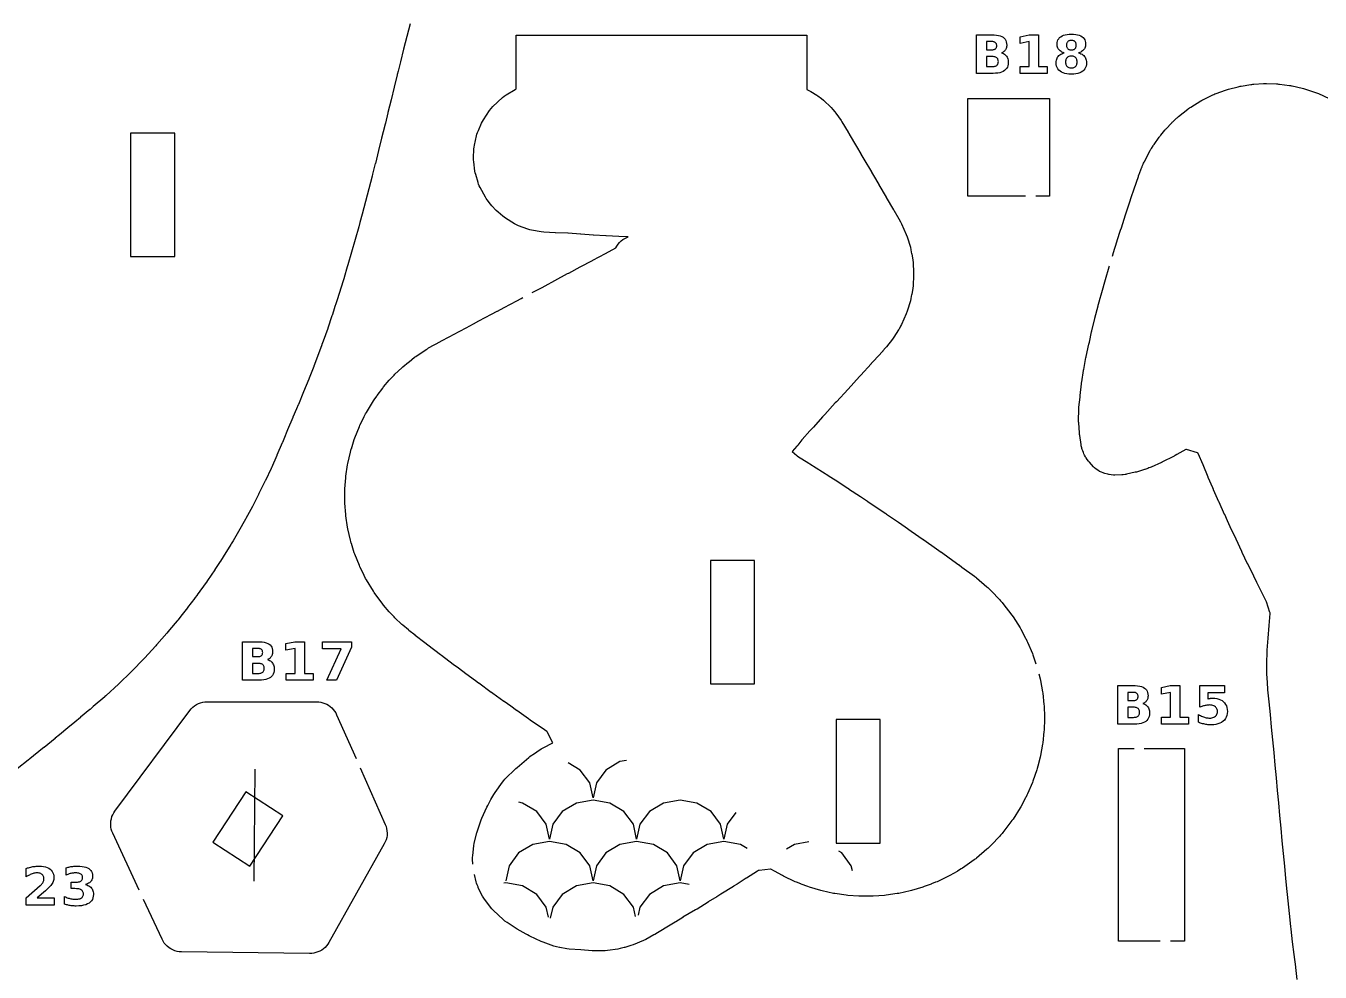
# Model space of a CAD drawing. Header units: millimetres. Extents: x 8 to 297, y 5 to 291.
# Drawn here: x 169 to 250.6, y 168 to 227.7 of the extents above; entities that cross this region are included whole.
import ezdxf

# ---------------------------------------------------------------- set-up
doc = ezdxf.new("R2010")
doc.units = ezdxf.units.MM
for name, color, linetype in [('CUT', 1, 'CONTINUOUS'), ('ENGRAVE', 5, 'CONTINUOUS'), ('SCORE', 7, 'CONTINUOUS')]:
    doc.layers.add(name, color=color, linetype=linetype)

msp = doc.modelspace()

# ---------------------------------------------------------------- linework, layer by layer
at = {"layer": 'CUT', "color": 1}
for points in [[(193.2452, 227.7829), (193.0353, 226.9833), (192.8283, 226.1829), (192.6233, 225.3821), (192.4728, 224.7918), (192.42, 224.5853), (192.4183, 224.5784), (192.2247, 223.7831), (192.0311, 222.9832), (192.0307, 222.9814), (191.8365, 222.184), (191.8356, 222.1803), (191.6729, 221.5208), (191.6393, 221.3848), (191.6378, 221.3788), (191.4369, 220.5828), (191.2372, 219.7857), (191.0416, 218.985), (191.0401, 218.979), (190.8729, 218.3081), (190.8426, 218.1869), (190.8399, 218.1761), (190.6352, 217.3859), (190.6326, 217.376), (190.4208, 216.5829), (190.2096, 215.7813), (190.0727, 215.2628), (189.9999, 214.9883), (189.9956, 214.9723), (189.7769, 214.1869), (189.7727, 214.1721), (189.5422, 213.3795), (189.3104, 212.5807), (189.3095, 212.5774), (189.2722, 212.4499), (189.0775, 211.7878), (189.0718, 211.7689), (188.8291, 210.9862), (188.8235, 210.9684), (188.567, 210.1802), (188.4721, 209.8835), (188.4707, 209.8791), (188.3103, 209.3835), (188.3058, 209.3696), (188.0434, 208.5879), (188.0348, 208.5631), (187.7534, 207.776), (187.7524, 207.7733), (187.6721, 207.5503), (187.6688, 207.5411), (187.4605, 206.9755), (187.4594, 206.9725), (187.1674, 206.1857), (187.1579, 206.1608), (186.8701, 205.4302), (186.8694, 205.4285), (186.8506, 205.381), (186.8433, 205.3629), (186.5173, 204.5724), (186.5165, 204.5704), (186.1905, 203.7836), (186.1794, 203.7577), (186.0691, 203.5064), (186.0682, 203.5045), (185.8355, 202.9769), (185.83, 202.9641), (185.504, 202.1773), (185.2696, 201.596), (185.1854, 201.3874), (185.1718, 201.3549), (184.8318, 200.5724), (184.8296, 200.5675), (184.485, 199.7832), (184.4723, 199.7551), (184.4681, 199.7461), (184.1118, 198.9843), (184.0954, 198.9505), (183.7022, 198.1678), (183.6673, 198.0979), (183.3105, 197.385), (183.2902, 197.346), (182.8733, 196.5771), (182.8583, 196.5501), (182.4094, 195.766), (182.4054, 195.7591), (182.0655, 195.1734), (182.0642, 195.1712), (181.9525, 194.9795), (181.9305, 194.9432), (181.4425, 194.1639), (181.4375, 194.156), (181.2694, 193.8917), (181.2563, 193.8714), (180.9192, 193.3621), (180.9144, 193.3548), (180.4631, 192.6823), (180.4614, 192.6797), (180.3918, 192.5766), (180.3646, 192.5378), (179.7982, 191.7589), (179.7935, 191.7525), (179.6656, 191.5788), (179.6545, 191.564), (179.1992, 190.9633), (179.1852, 190.9452), (178.86, 190.531), (178.8579, 190.5283), (178.5743, 190.1691), (178.5478, 190.1365), (178.0585, 189.555), (178.0562, 189.5523), (177.8905, 189.3565), (177.8815, 189.346), (177.2654, 188.6329), (177.2469, 188.6119), (177.1936, 188.5528), (177.1879, 188.5465), (176.4744, 187.7647), (176.4443, 187.7328), (175.6817, 186.9503), (175.6763, 186.9447), (175.6652, 186.9335), (175.6399, 186.9085), (174.8589, 186.1575), (174.8441, 186.1435), (174.067, 185.4186), (174.0329, 185.3879), (173.9859, 185.347), (173.9772, 185.3395), (173.2506, 184.7178), (173.2467, 184.7144), (173.0465, 184.5445), (173.0424, 184.541), (172.4502, 184.0423), (172.4462, 184.039), (172.0932, 183.744), (172.0892, 183.7407), (171.6494, 183.3761), (171.6462, 183.3735), (171.1244, 182.9438), (171.1201, 182.9402), (170.8485, 182.7185), (170.8462, 182.7165), (170.1415, 182.1437), (170.1366, 182.1397), (170.0474, 182.068), (169.2483, 181.4256), (169.2456, 181.4234), (169.1446, 181.3427), (169.1413, 181.34), (168.4486, 180.7897)], [(200.9305, 210.8308), (201.5599, 211.1635), (201.7499, 211.266), (202.3642, 211.5969), (203.1633, 212.027), (203.1657, 212.0283), (203.2352, 212.0655), (203.2376, 212.0668), (203.9631, 212.4534), (204.7314, 212.8655), (204.7337, 212.8667), (204.7622, 212.882), (204.7674, 212.8847), (205.5633, 213.3051), (206.2122, 213.6502), (206.2193, 213.6545), (206.2774, 213.7638), (206.3565, 213.8815), (206.4472, 213.9905), (206.5487, 214.0895), (206.6599, 214.1775), (206.7795, 214.2537), (206.9046, 214.3162), (206.9919, 214.3543), (206.3999, 214.379), (206.3935, 214.3793), (205.603, 214.4161), (205.5893, 214.4168), (204.8023, 214.4614), (204.7885, 214.4623), (204.0016, 214.5151), (203.9876, 214.5161), (203.2061, 214.5768), (203.1849, 214.5781), (202.3985, 214.6118), (202.3949, 214.6119), (201.6771, 214.6447), (201.5077, 214.6632), (200.8979, 214.7698), (200.7819, 214.7954), (200.6687, 214.831), (200.0715, 215.0477), (199.944, 215.1015), (199.8227, 215.1679), (199.244, 215.5245), (199.1581, 215.5821), (199.0768, 215.646), (198.783, 215.8959), (198.672, 216.0018), (198.3883, 216.3055), (198.302, 216.4077), (198.0984, 216.6749), (198.0376, 216.7614), (197.9838, 216.8525), (197.6525, 217.4659), (197.6009, 217.5722), (197.5588, 217.6825), (197.5333, 217.7593), (197.5242, 217.7876), (197.3745, 218.2737), (197.3453, 218.3851), (197.3257, 218.4985), (197.2501, 219.0808), (197.2401, 219.197), (197.2401, 219.3136), (197.265, 219.8926), (197.275, 220.009), (197.2951, 220.1242), (197.4246, 220.7165), (197.4518, 220.8206), (197.4871, 220.9223), (197.5224, 221.0122), (197.5396, 221.0539), (197.7428, 221.5241), (197.7959, 221.6333), (197.8585, 221.7373), (198.25, 222.3259), (198.3427, 222.4493), (198.4488, 222.5615), (199.0578, 223.1358), (199.1737, 223.2334), (199.2997, 223.3175), (199.8626, 223.6493), (199.9188, 223.6791), (199.9188, 227.075), (218.2672, 227.075), (218.2672, 223.6382), (218.3407, 223.6065), (218.4331, 223.5625), (218.5219, 223.5116), (218.8821, 223.2868), (218.959, 223.235), (219.1762, 223.0775), (219.3124, 222.9643), (219.7936, 222.5071), (219.9039, 222.3887), (220.0248, 222.2423), (220.0912, 222.1547), (220.4215, 221.6798), (220.4732, 221.5996), (220.8627, 220.9444), (220.8665, 220.9379), (220.924, 220.8399), (220.9264, 220.8357), (221.389, 220.0411), (221.6626, 219.5771), (221.6669, 219.5698), (221.8574, 219.2419), (222.3295, 218.4427), (222.3352, 218.4329), (222.4636, 218.2112), (222.7966, 217.6413), (222.8009, 217.6339), (223.2567, 216.8419), (223.2611, 216.8344), (223.2656, 216.827), (223.7369, 216.0438), (223.7434, 216.0329), (224.0612, 215.4933), (224.0684, 215.4808), (224.1754, 215.2946), (224.2386, 215.17), (224.5349, 214.5009), (224.5918, 214.348), (224.7908, 213.693), (224.8276, 213.5399), (224.8733, 213.2846), (224.8744, 213.2787), (224.9431, 212.8844), (224.9608, 212.7319), (224.9987, 212.0774), (224.9987, 211.9226), (224.9608, 211.2681), (224.9431, 211.1156), (224.8744, 210.7213), (224.8733, 210.7154), (224.8276, 210.4601), (224.7908, 210.307), (224.5918, 209.652), (224.5349, 209.4991), (224.2386, 208.83), (224.1754, 208.7054), (224.0783, 208.5364), (224.0491, 208.488), (223.7515, 208.0171), (223.6687, 207.9004), (223.2817, 207.4126), (223.2313, 207.3528), (223.0541, 207.1544), (223.0459, 207.1452), (222.4584, 206.4996), (222.3273, 206.3538), (222.3197, 206.3454), (221.658, 205.6214), (221.5964, 205.5532), (221.5895, 205.5456), (220.8589, 204.7494), (220.1272, 203.9521), (220.0569, 203.8748), (219.4056, 203.1521), (219.4012, 203.1472), (219.2579, 202.9899), (218.6846, 202.3532), (218.6781, 202.346), (218.4577, 202.1048), (217.9711, 201.5668), (217.9446, 201.5355), (217.683, 201.204), (217.6299, 201.1409), (217.3309, 200.8066), (217.6284, 200.5475), (217.6452, 200.5341), (217.663, 200.522), (218.3949, 200.0673), (218.4072, 200.0596), (218.4397, 200.0389), (218.4409, 200.0382), (219.2393, 199.5288), (219.6513, 199.2671), (219.6638, 199.259), (220.0395, 199.0144), (220.8395, 198.4963), (220.8422, 198.4946), (220.8859, 198.4662), (220.8966, 198.4591), (221.6398, 197.9651), (222.0915, 197.6668), (222.105, 197.6578), (222.4398, 197.4308), (223.2402, 196.893), (223.2808, 196.8659), (223.292, 196.8583), (224.0421, 196.3465), (224.4537, 196.0658), (224.4656, 196.0576), (224.8425, 195.7946), (225.6018, 195.2657), (225.6143, 195.2569), (225.6421, 195.237), (226.4404, 194.6704), (226.7307, 194.4667), (226.7468, 194.4553), (227.2407, 194.0977), (227.8443, 193.6661), (227.8593, 193.6552), (228.043, 193.52), (228.8271, 192.9459), (228.8631, 192.9186), (228.9182, 192.8753), (228.9615, 192.8398), (229.6229, 192.2741), (229.6763, 192.2259), (229.8335, 192.0761), (229.8808, 192.0287), (230.4344, 191.4456), (230.4757, 191.4), (230.5829, 191.2761), (230.6308, 191.2175), (231.2023, 190.4763), (231.2752, 190.3718), (231.7126, 189.6765), (231.7586, 189.5975), (232.0583, 189.0397), (232.0743, 189.009), (232.1443, 188.8703), (232.1808, 188.7918), (232.4876, 188.0711), (232.522, 187.9815), (232.7151, 187.4192)], [(237.5343, 213.1371), (237.5795, 213.2855), (237.5827, 213.2958), (237.8359, 214.1035), (237.8389, 214.1131), (238.0513, 214.7731), (238.0526, 214.7771), (238.1003, 214.9236), (238.3646, 215.7401), (238.3669, 215.7469), (238.6346, 216.5586), (238.6351, 216.5602), (238.7251, 216.8321), (238.7263, 216.8358), (238.9075, 217.3776), (238.9102, 217.3856), (239.1755, 218.1629), (239.1838, 218.1863), (239.1922, 218.2096), (239.2009, 218.2329), (239.3969, 218.7442), (239.4044, 218.7632), (239.412, 218.7821), (239.4197, 218.801), (239.4796, 218.9439), (239.5038, 218.9983), (239.5292, 219.0521), (239.5558, 219.1053), (239.9167, 219.789), (239.9428, 219.8362), (239.9699, 219.8829), (239.998, 219.9291), (240.1048, 220.0969), (240.1238, 220.1259), (240.1431, 220.1547), (240.1628, 220.1832), (240.492, 220.6459), (240.5212, 220.6854), (240.5511, 220.7243), (240.5817, 220.7627), (240.8371, 221.071), (240.8661, 221.1049), (240.8957, 221.1383), (240.9258, 221.1712), (241.255, 221.5186), (241.2827, 221.547), (241.3109, 221.5751), (241.3395, 221.6027), (241.5834, 221.8311), (241.6227, 221.8666), (241.6628, 221.9013), (241.7036, 221.9351), (242.2933, 222.4058), (242.3167, 222.4241), (242.3305, 222.4346), (242.3976, 222.4826), (242.4359, 222.5082), (242.4805, 222.5368), (243.1094, 222.9225), (243.1642, 222.9543), (243.2196, 222.9848), (243.2759, 223.014), (243.8706, 223.3052), (243.9375, 223.3357), (244.0051, 223.3644), (244.0736, 223.3912), (244.6778, 223.6085), (244.7374, 223.6284), (244.7974, 223.6468), (244.8578, 223.6639), (245.4704, 223.8212), (245.532, 223.8355), (245.5938, 223.8483), (245.656, 223.8597), (246.2691, 223.9566), (246.3319, 223.9651), (246.3949, 223.972), (246.458, 223.9774), (247.0736, 224.0157), (247.137, 224.0181), (247.2003, 224.019), (247.2637, 224.0185), (247.884, 223.9981), (247.9472, 223.9946), (248.0101, 223.9895), (248.073, 223.983), (248.7004, 223.9027), (248.7625, 223.8933), (248.8243, 223.8824), (248.8859, 223.87), (249.5123, 223.7291), (249.5836, 223.711), (249.6542, 223.691), (249.7244, 223.669), (250.3506, 223.4537), (250.41, 223.4317), (250.4688, 223.4082), (250.5272, 223.3834), (251.207, 223.0749)], [(232.05, 216.925), (228.425, 216.925), (228.425, 223.075), (233.575, 223.075), (233.575, 216.925), (232.7, 216.925)], [(249.2014, 167.4989), (249.1006, 168.2711), (249.0996, 168.2785), (249.0987, 168.2859), (249.0978, 168.2933), (249.0036, 169.0828), (248.9064, 169.8735), (248.906, 169.8774), (248.8109, 170.6695), (248.8098, 170.6796), (248.7919, 170.839), (248.7915, 170.8428), (248.7232, 171.4663), (248.7223, 171.475), (248.6413, 172.2632), (248.6407, 172.2694), (248.563, 173.0601), (248.5628, 173.0621), (248.4852, 173.8656), (248.4037, 174.653), (248.4031, 174.6593), (248.325, 175.45), (248.3244, 175.4553), (248.2494, 176.2472), (248.249, 176.2516), (248.1765, 177.0444), (248.1763, 177.0467), (248.105, 177.843), (248.032, 178.6465), (247.9553, 179.4348), (247.9552, 179.4366), (247.879, 180.2317), (247.8787, 180.2339), (247.8039, 181.0287), (247.8037, 181.0304), (247.7298, 181.8265), (247.6563, 182.6236), (247.5818, 183.4244), (247.5046, 184.2227), (247.4239, 185.0126), (247.3463, 185.7761), (247.3442, 185.7988), (247.3422, 185.8214), (247.3405, 185.844), (247.2919, 186.5638), (247.2901, 186.5955), (247.2888, 186.6272), (247.2877, 186.6589), (247.2736, 187.3678), (247.2733, 187.3995), (247.2734, 187.4312), (247.2739, 187.4629), (247.2934, 188.1743), (247.2947, 188.206), (247.2963, 188.2376), (247.2983, 188.2692), (247.3552, 189.029), (247.3556, 189.0349), (247.4192, 189.8349), (247.4199, 189.8434), (247.4839, 190.5901), (247.485, 190.6083), (247.4847, 190.6252), (247.481, 190.6417), (247.4756, 190.6591), (247.2486, 191.3301), (247.2336, 191.37), (247.2172, 191.4092), (247.1994, 191.4479), (246.8401, 192.1634), (246.8385, 192.1666), (246.6466, 192.5513), (246.4524, 192.9412), (246.4476, 192.9509), (246.0726, 193.7197), (246.0683, 193.7285), (245.7277, 194.4397), (245.7271, 194.4411), (245.6994, 194.4991), (245.6946, 194.5092), (245.3354, 195.278), (245.3335, 195.2822), (244.9744, 196.0575), (244.8019, 196.4299), (244.6176, 196.8276), (244.6148, 196.8337), (244.612, 196.8398), (244.6092, 196.8459), (244.2613, 197.617), (244.2565, 197.6278), (243.9223, 198.3863), (243.9189, 198.3941), (243.9155, 198.4019), (243.9121, 198.4098), (243.8703, 198.5081), (243.5844, 199.1793), (243.5832, 199.1822), (243.2539, 199.9605), (243.2523, 199.9643), (242.9484, 200.6888), (242.9434, 200.7), (242.9346, 200.704), (242.9333, 200.7045), (242.8978, 200.7171), (242.2075, 200.9386), (242.1903, 200.9436), (242.1901, 200.9437), (242.1898, 200.9436), (242.174, 200.9352), (241.6097, 200.6177), (241.6027, 200.6137), (241.5021, 200.5554), (241.4623, 200.5331), (241.422, 200.5116), (241.3814, 200.4908), (240.691, 200.151), (240.6714, 200.1416), (240.6517, 200.1323), (240.632, 200.1232), (239.9793, 199.8279), (239.9104, 199.7991), (239.8409, 199.7722), (239.7707, 199.7472), (239.5765, 199.6844), (239.57, 199.6822), (239.1897, 199.5543), (239.1191, 199.5328), (239.0481, 199.5132), (238.9764, 199.4955), (238.4336, 199.3775), (238.3739, 199.366), (238.3424, 199.3606), (238.2217, 199.3457), (238.1898, 199.3432), (238.1291, 199.3399), (237.6988, 199.326), (237.6335, 199.3255), (237.5992, 199.3261), (237.4671, 199.3347), (237.3365, 199.3562), (237.3029, 199.3635), (237.2394, 199.3788), (237.0482, 199.4298), (236.9883, 199.4473), (236.9572, 199.4572), (236.8385, 199.5011), (236.7228, 199.5566), (236.6128, 199.6227), (236.5094, 199.6987), (236.4149, 199.7829), (236.3916, 199.8057), (236.348, 199.8504), (236.0814, 200.1367), (236.0421, 200.1808), (236.0219, 200.2045), (235.9477, 200.2999), (235.8823, 200.4015), (235.8665, 200.4285), (235.8377, 200.4806), (235.7841, 200.5828), (235.7433, 200.6677), (235.7056, 200.7539), (235.6709, 200.8415), (235.6349, 200.9426), (235.6146, 201.0044), (235.6047, 201.0371), (235.5732, 201.1632), (235.5665, 201.1968), (235.5554, 201.2608), (235.4711, 201.8274), (235.4646, 201.8773), (235.4591, 201.9273), (235.4545, 201.9774), (235.4084, 202.6137), (235.4053, 202.6755), (235.4037, 202.7373), (235.4035, 202.7991), (235.4161, 203.4263), (235.4186, 203.4858), (235.4224, 203.5452), (235.4276, 203.6045), (235.4962, 204.2308), (235.4964, 204.2328), (235.5066, 204.3249), (235.5073, 204.3316), (235.5818, 205.074), (235.5865, 205.114), (235.5917, 205.154), (235.5975, 205.1939), (235.7149, 205.9199), (235.718, 205.938), (235.7212, 205.9561), (235.7245, 205.9742), (235.8679, 206.7287), (235.872, 206.7498), (235.8764, 206.7709), (235.8809, 206.7919), (236.0556, 207.5731), (236.0572, 207.5807), (236.0837, 207.7062), (236.221, 208.3558), (236.2255, 208.3765), (236.2302, 208.3972), (236.2351, 208.4179), (236.4245, 209.1915), (236.4263, 209.1988), (236.4281, 209.206), (236.4299, 209.2133), (236.6293, 209.9901), (236.6343, 210.009), (236.6394, 210.0277), (236.6446, 210.0465), (236.724, 210.3222), (236.7244, 210.3238), (236.8722, 210.8347), (236.8739, 210.8407), (237.0993, 211.6508), (237.1011, 211.6571), (237.3266, 212.4523), (237.3295, 212.4624), (237.3325, 212.4725), (237.3355, 212.4827), (237.3453, 212.5152)], [(197.1999, 174.776), (197.1806, 175.0858), (197.1783, 175.2016), (197.1859, 175.3173), (197.2523, 175.9261), (197.2825, 176.0979), (197.443, 176.7567), (197.4809, 176.8842), (197.5272, 177.0158), (197.7158, 177.5669), (197.7632, 177.6863), (198.0802, 178.3854), (198.1277, 178.48), (198.3327, 178.8509), (198.3362, 178.8573), (198.5149, 179.1764), (198.5931, 179.2997), (199.0646, 179.9608), (199.1378, 180.0545), (199.219, 180.1414), (199.9124, 180.8216), (199.9831, 180.8861), (200.7242, 181.5158), (200.7832, 181.5631), (200.8767, 181.6338), (200.9513, 181.6864), (201.5042, 182.0482), (201.6237, 182.1178), (202.234, 182.4324), (201.8748, 183.1353), (201.8673, 183.1483), (201.8553, 183.1574), (201.5608, 183.3581), (200.8356, 183.8468), (200.8129, 183.8644), (200.8127, 183.8642), (200.6951, 183.9537), (199.9585, 184.4711), (199.955, 184.4736), (199.5809, 184.7382), (199.5792, 184.7394), (199.1583, 185.0381), (199.1547, 185.0406), (198.4581, 185.5383), (198.4561, 185.5397), (198.3591, 185.6093), (198.3531, 185.6136), (197.5623, 186.1874), (197.5489, 186.1973), (197.3597, 186.3383), (196.7573, 186.7833), (196.7533, 186.7863), (196.2796, 187.1391), (196.2775, 187.1407), (195.9569, 187.3805), (195.9531, 187.3833), (195.2155, 187.9391), (195.2127, 187.9412), (195.1563, 187.9839), (195.1529, 187.9865), (194.3601, 188.5912), (194.3483, 188.6002), (194.1696, 188.7397), (193.5596, 189.2129), (193.5478, 189.2222), (193.1615, 189.5289), (193.129, 189.5556), (192.7795, 189.8514), (192.7218, 189.9032), (192.2808, 190.3227), (192.231, 190.3726), (191.966, 190.6528), (191.9237, 190.6996), (191.561, 191.1211), (191.5084, 191.1863), (191.1539, 191.6547), (191.1256, 191.6935), (190.9648, 191.9227), (190.9163, 191.9969), (190.4756, 192.7227), (190.4292, 192.8056), (190.3392, 192.9807), (190.3269, 193.0053), (190.0733, 193.5249), (190.033, 193.6158), (189.7491, 194.3272), (189.7148, 194.4238), (189.53, 195.015), (189.5267, 195.0258), (189.4934, 195.1353), (189.4691, 195.2271), (189.3076, 195.9372), (189.2891, 196.0357), (189.1832, 196.7424), (189.1722, 196.8414), (189.1197, 197.5477), (189.116, 197.6468), (189.116, 198.3532), (189.1197, 198.4523), (189.1722, 199.1586), (189.1832, 199.2576), (189.2891, 199.9643), (189.3076, 200.0628), (189.4691, 200.7729), (189.4934, 200.8647), (189.5267, 200.9742), (189.53, 200.985), (189.7148, 201.5762), (189.7491, 201.6728), (190.033, 202.3842), (190.0733, 202.4751), (190.3269, 202.9947), (190.3392, 203.0193), (190.4292, 203.1944), (190.4756, 203.2773), (190.9163, 204.0031), (190.9648, 204.0773), (191.1256, 204.3065), (191.1539, 204.3453), (191.5084, 204.8137), (191.561, 204.8789), (191.9237, 205.3004), (191.966, 205.3472), (192.231, 205.6274), (192.2808, 205.6773), (192.7218, 206.0968), (192.7795, 206.1486), (193.1241, 206.4403), (193.1672, 206.4753), (193.5206, 206.7501), (193.593, 206.8027), (194.2573, 207.2514), (194.2914, 207.2737), (194.3264, 207.2958), (194.3988, 207.3384), (195.1603, 207.7553), (195.1681, 207.7595), (195.7365, 208.0658), (195.9629, 208.1876), (195.9663, 208.1894), (196.7642, 208.6156), (197.2311, 208.8656), (197.2332, 208.8667), (197.5641, 209.0431), (197.5654, 209.0438), (198.3646, 209.4687), (198.7354, 209.6656), (198.7378, 209.6669), (199.1629, 209.8916), (199.9629, 210.3181), (199.9668, 210.3201), (200.2422, 210.4657), (200.3562, 210.5263)], [(232.8952, 186.795), (232.9799, 186.4612), (232.9997, 186.3699), (233.1282, 185.6576), (233.1418, 185.5633), (233.2183, 184.8529), (233.2251, 184.7576), (233.2505, 184.0478), (233.2505, 183.9522), (233.2251, 183.2424), (233.2183, 183.1471), (233.1418, 182.4367), (233.1282, 182.3424), (232.9997, 181.6301), (232.9799, 181.5388), (232.8744, 181.1231), (232.8707, 181.1087), (232.7952, 180.8243), (232.7674, 180.7331), (232.522, 180.0185), (232.4876, 179.9289), (232.1808, 179.2082), (232.1443, 179.1297), (232.0743, 178.991), (232.0583, 178.9603), (231.7586, 178.4025), (231.7126, 178.3235), (231.2752, 177.6282), (231.2023, 177.5237), (230.6308, 176.7825), (230.5829, 176.7239), (230.4757, 176.6), (230.4344, 176.5544), (229.8808, 175.9713), (229.8335, 175.9239), (229.6763, 175.7741), (229.6229, 175.7259), (228.9615, 175.1602), (228.9182, 175.1247), (228.8746, 175.0904), (228.8134, 175.0451), (228.0765, 174.5314), (228.0037, 174.4841), (227.7747, 174.3457), (227.74, 174.3253), (227.2741, 174.0624), (227.1938, 174.0206), (226.4719, 173.6753), (226.3868, 173.6382), (226.1246, 173.5345), (226.1019, 173.5257), (225.6672, 173.3628), (225.5796, 173.3334), (224.8649, 173.1206), (224.7719, 173.0965), (224.0608, 172.9392), (223.9657, 172.9218), (223.2562, 172.818), (223.1597, 172.8074), (222.4512, 172.7558), (222.3541, 172.7523), (221.6459, 172.7523), (221.5488, 172.7558), (220.8403, 172.8074), (220.7438, 172.818), (220.0343, 172.9218), (219.9392, 172.9392), (219.2281, 173.0965), (219.1351, 173.1206), (218.4204, 173.3334), (218.3328, 173.3628), (217.8981, 173.5257), (217.8754, 173.5345), (217.6132, 173.6382), (217.5281, 173.6753), (216.7987, 174.0242), (216.7338, 174.0574), (216.2285, 174.3339), (216.2273, 174.3345), (215.9949, 174.462), (215.9847, 174.4669), (215.9735, 174.4662), (215.2435, 174.3822), (215.2244, 174.379), (215.2071, 174.3702), (215.1559, 174.3406), (215.1389, 174.3304), (214.4484, 173.9011), (214.4329, 173.8911), (213.9264, 173.5546), (213.8713, 173.5198), (213.6447, 173.3847), (213.6336, 173.3779), (212.8457, 172.8851), (212.8352, 172.8784), (212.6432, 172.7528), (212.5919, 172.7209), (212.0462, 172.3983), (212.032, 172.3896), (211.3324, 171.9498), (211.2872, 171.9226), (211.2407, 171.8958), (211.2348, 171.8924), (210.4459, 171.4271), (210.4321, 171.4187), (210.0009, 171.1489), (209.9583, 171.1233), (209.6438, 170.9423), (209.6325, 170.9357), (208.8418, 170.458), (208.8364, 170.4547), (208.672, 170.3531), (208.6134, 170.3188), (208.095, 170.0336), (207.967, 169.9718), (207.2964, 169.6908), (207.1505, 169.6393), (206.7825, 169.5331), (206.7446, 169.5227), (206.4865, 169.4564), (206.3411, 169.4275), (205.6821, 169.3341), (205.5297, 169.3213), (204.8697, 169.3038), (204.7264, 169.3077), (203.9992, 169.3666), (203.2675, 169.4202), (203.114, 169.4404), (202.6795, 169.5235), (202.6484, 169.5299), (202.4623, 169.57), (202.2997, 169.6161), (201.6332, 169.8512), (201.5124, 169.9006), (200.7802, 170.2423), (200.755, 170.2544), (200.632, 170.315), (200.5571, 170.3549), (199.9939, 170.6781), (199.9289, 170.7179), (199.3531, 171.0935), (199.2177, 171.1946), (199.1741, 171.2317), (199.1271, 171.2736), (198.4711, 171.8865), (198.3875, 171.9718), (198.3117, 172.0641), (197.8789, 172.6417), (197.7961, 172.7658), (197.7275, 172.8983), (197.5385, 173.318), (197.5243, 173.3506), (197.4688, 173.4832), (197.4335, 173.5774), (197.4052, 173.6739), (197.2886, 174.134)], [(176.1492, 173.1306), (174.4749, 176.7314), (174.425, 176.8541), (174.3867, 176.9829), (174.3612, 177.1147), (174.3487, 177.2485), (174.3493, 177.3828), (174.363, 177.5164), (174.3897, 177.648), (174.4291, 177.7764), (174.4808, 177.9004), (174.5443, 178.0187), (174.6181, 178.1287), (179.3337, 184.4679), (179.4231, 184.576), (179.5246, 184.6756), (179.6359, 184.7642), (179.7557, 184.8408), (179.8828, 184.9047), (180.0158, 184.9551), (180.1532, 184.9915), (180.2938, 185.0134), (180.4338, 185.0207), (187.3451, 185.0207), (187.4753, 185.0144), (187.606, 184.9954), (187.7343, 184.964), (187.859, 184.9204), (187.979, 184.865), (188.0931, 184.7984), (188.2002, 184.7211), (188.2995, 184.634), (188.3899, 184.5376), (188.4706, 184.4331), (188.541, 184.3213), (188.5995, 184.2049), (189.8255, 181.4409)], [(240.55, 169.925), (237.925, 169.925), (237.925, 182.075), (238.9, 182.075)], [(239.55, 182.075), (242.075, 182.075), (242.075, 169.925), (241.2, 169.925)], [(190.0891, 180.8468), (191.6675, 177.2883), (191.7177, 177.1574), (191.7545, 177.0203), (191.777, 176.88), (191.785, 176.7382), (191.7782, 176.5963), (191.7569, 176.4559), (191.7211, 176.3184), (191.6714, 176.1853), (191.6091, 176.0599), (188.1115, 169.8446), (188.0412, 169.7328), (187.9593, 169.627), (187.8675, 169.5296), (187.7666, 169.4416), (187.6577, 169.3638), (187.5418, 169.297), (187.4199, 169.2418), (187.2932, 169.1987), (187.1629, 169.1681), (187.0302, 169.1503), (186.8983, 169.1456), (178.8116, 169.2492), (178.6735, 169.258), (178.5352, 169.2812), (178.3999, 169.3183), (178.2691, 169.369), (178.1441, 169.4328), (178.0263, 169.509), (177.9169, 169.5968), (177.817, 169.6953), (177.7277, 169.8035), (177.6498, 169.9202), (177.5852, 170.0425), (176.4233, 172.5412)]]:
    msp.add_lwpolyline(points, dxfattribs=at)
for points in [[(175.605, 220.895), (175.605, 213.105), (178.395, 213.105), (178.395, 220.895), (175.605, 220.895)], [(212.1736, 193.943), (212.1736, 186.153), (214.9636, 186.153), (214.9636, 193.943), (212.1736, 193.943)], [(220.105, 183.895), (220.105, 176.105), (222.895, 176.105), (222.895, 183.895), (220.105, 183.895)], [(180.7957, 176.1766), (183.1314, 174.6506), (185.2043, 177.8234), (182.8686, 179.3494), (180.7957, 176.1766)]]:
    msp.add_lwpolyline(points, close=True, dxfattribs=at)
at = {"layer": 'ENGRAVE', "color": 5}
for points in [[(230.7732, 225.8378), (230.8177, 225.7935), (230.8571, 225.7436), (230.8909, 225.689), (230.9186, 225.6304), (230.9401, 225.5678), (230.9555, 225.5013), (230.9647, 225.4307), (230.9678, 225.3562), (230.9612, 225.244), (230.9414, 225.1417), (230.9084, 225.0494), (230.8622, 224.967), (230.8028, 224.8946), (230.7302, 224.8321), (230.6441, 224.7794), (230.5443, 224.7363), (230.4307, 224.7027), (230.3034, 224.6788), (230.1623, 224.6644), (230.0075, 224.6596), (228.9675, 224.6596), (228.9675, 227.0896), (229.9082, 227.0896), (230.0692, 227.0854), (230.2147, 227.0726), (230.3446, 227.0514), (230.4591, 227.0216), (230.558, 226.9834), (230.6415, 226.9366), (230.7108, 226.8805), (230.7676, 226.8142), (230.8118, 226.7376), (230.8433, 226.6509), (230.8622, 226.5539), (230.8685, 226.4467), (230.8662, 226.389), (230.8593, 226.3343), (230.8478, 226.2825), (230.8316, 226.2337), (230.8109, 226.1878), (230.7855, 226.1448), (230.7558, 226.1051), (230.7219, 226.0689), (230.6838, 226.0364), (230.6416, 226.0074), (230.5952, 225.9819), (230.5446, 225.9601), (230.6094, 225.9378), (230.669, 225.91), (230.7237, 225.8766), (230.7732, 225.8378)], [(232.2795, 226.6632), (231.7115, 226.546), (231.7115, 226.9724), (232.2763, 227.0896), (232.872, 227.0896), (232.872, 225.0925), (233.4254, 225.0925), (233.4254, 224.6596), (231.7261, 224.6596), (231.7261, 225.0925), (232.2795, 225.0925), (232.2795, 226.6632)], [(234.2972, 226.0382), (234.2446, 226.0744), (234.1981, 226.1145), (234.1576, 226.1586), (234.1233, 226.2066), (234.0953, 226.2585), (234.0734, 226.3141), (234.0578, 226.3735), (234.0485, 226.4367), (234.0453, 226.5037), (234.0517, 226.6022), (234.0708, 226.6925), (234.1027, 226.7747), (234.1473, 226.8487), (234.2047, 226.9147), (234.2748, 226.9724), (234.3573, 227.0217), (234.4517, 227.0619), (234.558, 227.0933), (234.6763, 227.1157), (234.8065, 227.1291), (234.9487, 227.1336), (235.0898, 227.1291), (235.2192, 227.1158), (235.3368, 227.0935), (235.4427, 227.0623), (235.5369, 227.0222), (235.6192, 226.9732), (235.6894, 226.9157), (235.7467, 226.8498), (235.7914, 226.7757), (235.8232, 226.6933), (235.8423, 226.6026), (235.8487, 226.5037), (235.8456, 226.4367), (235.8362, 226.3735), (235.8204, 226.3141), (235.7984, 226.2585), (235.7702, 226.2066), (235.7356, 226.1586), (235.6949, 226.1145), (235.6482, 226.0744), (235.5954, 226.0382), (235.5367, 226.006), (235.4719, 225.9778), (235.4011, 225.9536), (235.4802, 225.9284), (235.5526, 225.8985), (235.6182, 225.8638), (235.6771, 225.8244), (235.7293, 225.7803), (235.7747, 225.7314), (235.8132, 225.6779), (235.8447, 225.6199), (235.8693, 225.5574), (235.8868, 225.4905), (235.8973, 225.4191), (235.9008, 225.3432), (235.8941, 225.2277), (235.8741, 225.1219), (235.8408, 225.026), (235.7941, 224.9399), (235.7341, 224.8636), (235.6607, 224.7971), (235.5743, 224.7407), (235.4749, 224.6945), (235.3627, 224.6586), (235.2376, 224.6329), (235.0996, 224.6175), (234.9487, 224.6124), (234.7972, 224.6175), (234.6587, 224.6329), (234.533, 224.6586), (234.4202, 224.6945), (234.3203, 224.7407), (234.2333, 224.7971), (234.1595, 224.8636), (234.0991, 224.9399), (234.0521, 225.026), (234.0185, 225.1219), (233.9983, 225.2277), (233.9916, 225.3432), (233.9951, 225.4191), (234.0056, 225.4905), (234.0232, 225.5574), (234.0477, 225.6199), (234.0792, 225.6779), (234.1178, 225.7314), (234.1632, 225.7803), (234.2153, 225.8244), (234.2742, 225.8638), (234.3398, 225.8985), (234.4122, 225.9284), (234.4913, 225.9536), (234.4205, 225.9778), (234.3558, 226.006), (234.2972, 226.0382)], [(230.071, 226.1651), (230.1064, 226.1778), (230.1379, 226.1941), (230.1654, 226.214), (230.1888, 226.2374), (230.2079, 226.2642), (230.2228, 226.2945), (230.2334, 226.3283), (230.2398, 226.3654), (230.2419, 226.406), (230.2398, 226.4462), (230.2334, 226.483), (230.2228, 226.5165), (230.2079, 226.5467), (230.1888, 226.5736), (230.1654, 226.5973), (230.1379, 226.6174), (230.1064, 226.6339), (230.071, 226.6467), (230.0316, 226.6559), (229.9882, 226.6614), (229.9408, 226.6632), (229.5941, 226.6632), (229.5941, 226.1489), (229.9408, 226.1489), (229.9882, 226.1507), (230.0316, 226.1561), (230.071, 226.1651)], [(234.6467, 226.351), (234.6579, 226.312), (234.6736, 226.2767), (234.6937, 226.2451), (234.7184, 226.2172), (234.7471, 226.1934), (234.7798, 226.1738), (234.8162, 226.1586), (234.8565, 226.1478), (234.9007, 226.1413), (234.9487, 226.1391), (234.9956, 226.1413), (235.0389, 226.1478), (235.0785, 226.1586), (235.1143, 226.1738), (235.1465, 226.1934), (235.1749, 226.2172), (235.1993, 226.2451), (235.2192, 226.2767), (235.2347, 226.312), (235.2458, 226.351), (235.2524, 226.3938), (235.2546, 226.4402), (235.2524, 226.4866), (235.2458, 226.5293), (235.2347, 226.5682), (235.2192, 226.6033), (235.1993, 226.6347), (235.1749, 226.6624), (235.1465, 226.686), (235.1143, 226.7053), (235.0785, 226.7204), (235.0389, 226.7311), (234.9956, 226.7375), (234.9487, 226.7397), (234.9007, 226.7375), (234.8565, 226.731), (234.8162, 226.7202), (234.7798, 226.705), (234.7471, 226.6854), (234.7184, 226.6616), (234.6937, 226.6337), (234.6736, 226.6022), (234.6579, 226.5672), (234.6467, 226.5285), (234.64, 226.4861), (234.6378, 226.4402), (234.64, 226.3938), (234.6467, 226.351)], [(230.1721, 225.1215), (230.2116, 225.1414), (230.246, 225.1658), (230.2751, 225.1946), (230.2989, 225.228), (230.3174, 225.2659), (230.3306, 225.3083), (230.3385, 225.3552), (230.3412, 225.4067), (230.3386, 225.4571), (230.3307, 225.5032), (230.3176, 225.5448), (230.2992, 225.5821), (230.2756, 225.615), (230.2468, 225.6435), (230.2126, 225.6676), (230.1732, 225.6873), (230.1284, 225.7027), (230.0782, 225.7137), (230.0227, 225.7202), (229.9619, 225.7224), (229.5941, 225.7224), (229.5941, 225.086), (229.9619, 225.086), (230.0223, 225.0883), (230.0774, 225.0949), (230.1273, 225.106), (230.1721, 225.1215)], [(234.7932, 225.7228), (234.7505, 225.7042), (234.7122, 225.6802), (234.6785, 225.6508), (234.6496, 225.6165), (234.626, 225.5776), (234.6077, 225.534), (234.5946, 225.4859), (234.5867, 225.4331), (234.5841, 225.3758), (234.5867, 225.3184), (234.5946, 225.2657), (234.6077, 225.2177), (234.626, 225.1743), (234.6496, 225.1356), (234.6785, 225.1015), (234.7122, 225.0724), (234.7505, 225.0486), (234.7932, 225.0301), (234.8405, 225.0169), (234.8923, 225.0089), (234.9487, 225.0063), (235.0045, 225.0089), (235.0557, 225.0169), (235.1025, 225.0301), (235.1447, 225.0486), (235.1824, 225.0724), (235.2156, 225.1015), (235.2439, 225.1356), (235.2671, 225.1743), (235.2852, 225.2177), (235.2981, 225.2657), (235.3058, 225.3184), (235.3084, 225.3758), (235.3058, 225.4336), (235.2981, 225.4867), (235.2852, 225.5351), (235.2671, 225.5787), (235.2439, 225.6175), (235.2156, 225.6516), (235.1824, 225.6807), (235.1447, 225.7045), (235.1025, 225.723), (235.0557, 225.7363), (235.0045, 225.7442), (234.9487, 225.7468), (234.8923, 225.7442), (234.8405, 225.7362), (234.7932, 225.7228)], [(184.4183, 187.6002), (184.4678, 187.5614), (184.5123, 187.517), (184.5517, 187.4672), (184.5856, 187.4126), (184.6132, 187.354), (184.6347, 187.2914), (184.6501, 187.2248), (184.6593, 187.1543), (184.6624, 187.0798), (184.6558, 186.9676), (184.636, 186.8653), (184.603, 186.773), (184.5568, 186.6906), (184.4974, 186.6182), (184.4248, 186.5557), (184.3387, 186.503), (184.2389, 186.4599), (184.1253, 186.4263), (183.998, 186.4024), (183.8569, 186.388), (183.7021, 186.3832), (182.6621, 186.3832), (182.6621, 188.8132), (183.6028, 188.8132), (183.7638, 188.8089), (183.9093, 188.7962), (184.0392, 188.7749), (184.1537, 188.7452), (184.2526, 188.707), (184.3361, 188.6602), (184.4055, 188.6041), (184.4622, 188.5378), (184.5064, 188.4612), (184.5379, 188.3745), (184.5568, 188.2775), (184.5631, 188.1703), (184.5608, 188.1126), (184.5539, 188.0579), (184.5424, 188.0061), (184.5262, 187.9573), (184.5055, 187.9113), (184.4801, 187.8684), (184.4504, 187.8287), (184.4165, 187.7925), (184.3784, 187.7599), (184.3362, 187.7309), (184.2898, 187.7055), (184.2392, 187.6836), (184.304, 187.6614), (184.3637, 187.6335), (184.4183, 187.6002)], [(185.9741, 188.3868), (185.4061, 188.2696), (185.4061, 188.696), (185.9709, 188.8132), (186.5666, 188.8132), (186.5666, 186.8161), (187.12, 186.8161), (187.12, 186.3832), (185.4207, 186.3832), (185.4207, 186.8161), (185.9741, 186.8161), (185.9741, 188.3868)], [(189.5368, 188.46), (188.5896, 186.3832), (187.9792, 186.3832), (188.876, 188.3526), (187.7058, 188.3526), (187.7058, 188.8132), (189.5368, 188.8132), (189.5368, 188.46)], [(183.7262, 187.8797), (183.7656, 187.8887), (183.801, 187.9014), (183.8325, 187.9177), (183.86, 187.9375), (183.8834, 187.961), (183.9025, 187.9878), (183.9174, 188.0181), (183.928, 188.0518), (183.9344, 188.089), (183.9365, 188.1296), (183.9344, 188.1697), (183.928, 188.2066), (183.9174, 188.2401), (183.9025, 188.2703), (183.8834, 188.2972), (183.86, 188.3208), (183.8325, 188.341), (183.801, 188.3575), (183.7656, 188.3703), (183.7262, 188.3794), (183.6828, 188.3849), (183.6354, 188.3868), (183.2887, 188.3868), (183.2887, 187.8724), (183.6354, 187.8724), (183.6828, 187.8743), (183.7262, 187.8797)], [(183.822, 186.8296), (183.8667, 186.8451), (183.9062, 186.865), (183.9406, 186.8894), (183.9697, 186.9182), (183.9935, 186.9516), (184.012, 186.9895), (184.0252, 187.0319), (184.0331, 187.0788), (184.0358, 187.1303), (184.0332, 187.1807), (184.0253, 187.2267), (184.0122, 187.2684), (183.9938, 187.3057), (183.9702, 187.3386), (183.9414, 187.3671), (183.9073, 187.3912), (183.8678, 187.4109), (183.823, 187.4263), (183.7728, 187.4372), (183.7174, 187.4438), (183.6566, 187.446), (183.2887, 187.446), (183.2887, 186.8096), (183.6566, 186.8096), (183.7169, 186.8118), (183.772, 186.8185), (183.822, 186.8296)], [(239.6864, 184.7922), (239.7309, 184.7479), (239.7703, 184.698), (239.8041, 184.6434), (239.8318, 184.5848), (239.8533, 184.5222), (239.8687, 184.4557), (239.8779, 184.3852), (239.881, 184.3106), (239.8744, 184.1984), (239.8546, 184.0962), (239.8216, 184.0038), (239.7754, 183.9215), (239.716, 183.849), (239.6433, 183.7866), (239.5573, 183.7338), (239.4574, 183.6907), (239.3439, 183.6572), (239.2166, 183.6332), (239.0755, 183.6188), (238.9207, 183.614), (237.8807, 183.614), (237.8807, 186.044), (238.8214, 186.044), (238.9824, 186.0398), (239.1278, 186.027), (239.2578, 186.0058), (239.3723, 185.976), (239.4712, 185.9378), (239.5546, 185.891), (239.624, 185.8349), (239.6808, 185.7686), (239.7249, 185.6921), (239.7565, 185.6053), (239.7754, 185.5083), (239.7817, 185.4011), (239.7794, 185.3435), (239.7725, 185.2887), (239.7609, 185.237), (239.7448, 185.1881), (239.724, 185.1422), (239.6987, 185.0992), (239.6689, 185.0595), (239.635, 185.0234), (239.597, 184.9908), (239.5547, 184.9618), (239.5083, 184.9363), (239.4578, 184.9145), (239.5225, 184.8922), (239.5822, 184.8644), (239.6368, 184.8311), (239.6864, 184.7922)], [(238.9842, 185.1196), (239.0196, 185.1322), (239.0511, 185.1485), (239.0786, 185.1684), (239.1019, 185.1918), (239.1211, 185.2187), (239.1359, 185.249), (239.1466, 185.2827), (239.1529, 185.3198), (239.1551, 185.3604), (239.1529, 185.4006), (239.1466, 185.4374), (239.1359, 185.4709), (239.1211, 185.5011), (239.1019, 185.5281), (239.0786, 185.5517), (239.0511, 185.5718), (239.0196, 185.5883), (238.9842, 185.6011), (238.9447, 185.6103), (238.9013, 185.6158), (238.854, 185.6176), (238.5073, 185.6176), (238.5073, 185.1033), (238.854, 185.1033), (238.9013, 185.1051), (238.9447, 185.1105), (238.9842, 185.1196)], [(241.1927, 185.6176), (240.6247, 185.5004), (240.6247, 185.9269), (241.1894, 186.044), (241.7851, 186.044), (241.7851, 184.047), (242.3385, 184.047), (242.3385, 183.614), (240.6393, 183.614), (240.6393, 184.047), (241.1927, 184.047), (241.1927, 185.6176)], [(244.6122, 186.044), (244.6122, 185.5834), (243.5542, 185.5834), (243.5542, 185.2075), (243.5781, 185.2137), (243.6021, 185.2195), (243.626, 185.2247), (243.6501, 185.2295), (243.6741, 185.2338), (243.6983, 185.2376), (243.7226, 185.2408), (243.7472, 185.2434), (243.7721, 185.2455), (243.7974, 185.247), (243.8229, 185.2479), (243.8488, 185.2481), (243.9915, 185.242), (244.1232, 185.2235), (244.2439, 185.1926), (244.3537, 185.1494), (244.4526, 185.0939), (244.5405, 185.026), (244.6161, 184.9471), (244.678, 184.8584), (244.7261, 184.7601), (244.7605, 184.652), (244.7811, 184.5342), (244.7879, 184.4067), (244.7805, 184.2801), (244.758, 184.1631), (244.7206, 184.0555), (244.6682, 183.9575), (244.6009, 183.8689), (244.5186, 183.7898), (244.423, 183.7217), (244.3158, 183.6659), (244.1969, 183.6226), (244.0665, 183.5916), (243.9244, 183.573), (243.7707, 183.5668), (243.7019, 183.5679), (243.6333, 183.5713), (243.565, 183.5768), (243.4969, 183.5846), (243.429, 183.5945), (243.3613, 183.6067), (243.2939, 183.6212), (243.2265, 183.6379), (243.1593, 183.657), (243.0922, 183.6783), (243.0253, 183.702), (242.9585, 183.728), (242.9585, 184.2211), (243.0241, 184.1847), (243.0886, 184.1515), (243.152, 184.1214), (243.2142, 184.0945), (243.2753, 184.0708), (243.3353, 184.0502), (243.3941, 184.0328), (243.4519, 184.0186), (243.5084, 184.0075), (243.5639, 183.9996), (243.6182, 183.9948), (243.6714, 183.9933), (243.7447, 183.9964), (243.8126, 184.0056), (243.8751, 184.0211), (243.9322, 184.0428), (243.9839, 184.0707), (244.0303, 184.1048), (244.0703, 184.1441), (244.1031, 184.1879), (244.1286, 184.236), (244.1468, 184.2885), (244.1577, 184.3454), (244.1613, 184.4067), (244.1577, 184.4684), (244.1468, 184.5257), (244.1286, 184.5784), (244.1031, 184.6266), (244.0703, 184.6703), (244.0303, 184.7094), (243.9839, 184.7432), (243.9322, 184.7709), (243.8751, 184.7924), (243.8126, 184.8078), (243.7447, 184.817), (243.6714, 184.8201), (243.6259, 184.8191), (243.5794, 184.8162), (243.5318, 184.8113), (243.4833, 184.8045), (243.4338, 184.7958), (243.3833, 184.7851), (243.3317, 184.7724), (243.2788, 184.7575), (243.2246, 184.7405), (243.1692, 184.7214), (243.1125, 184.7002), (243.0545, 184.6769), (243.0545, 186.044), (244.6122, 186.044)], [(239.0853, 184.0759), (239.1248, 184.0958), (239.1591, 184.1202), (239.1882, 184.1491), (239.212, 184.1824), (239.2305, 184.2203), (239.2438, 184.2627), (239.2517, 184.3096), (239.2543, 184.3611), (239.2517, 184.4115), (239.2439, 184.4576), (239.2307, 184.4992), (239.2124, 184.5365), (239.1888, 184.5694), (239.1599, 184.5979), (239.1258, 184.622), (239.0863, 184.6418), (239.0415, 184.6571), (238.9914, 184.6681), (238.9359, 184.6747), (238.8751, 184.6769), (238.5073, 184.6769), (238.5073, 184.0405), (238.8751, 184.0405), (238.9355, 184.0427), (238.9906, 184.0493), (239.0405, 184.0604), (239.0853, 184.0759)], [(170.7827, 172.185), (169.0167, 172.185), (169.0167, 172.6457), (169.9038, 173.4285), (169.9416, 173.4642), (169.9761, 173.4996), (170.0071, 173.5347), (170.0347, 173.5696), (170.0588, 173.6042), (170.0795, 173.6385), (170.0969, 173.6729), (170.1112, 173.7078), (170.1223, 173.7431), (170.1302, 173.7788), (170.1349, 173.815), (170.1365, 173.8517), (170.1333, 173.9068), (170.1237, 173.9582), (170.1078, 174.0059), (170.0855, 174.0499), (170.0568, 174.0902), (170.0218, 174.1268), (169.9814, 174.1586), (169.9368, 174.1846), (169.8881, 174.2049), (169.8351, 174.2194), (169.778, 174.228), (169.7166, 174.2309), (169.667, 174.2292), (169.6158, 174.224), (169.5632, 174.2153), (169.509, 174.2031), (169.4532, 174.1874), (169.3959, 174.1683), (169.3372, 174.1457), (169.2771, 174.1197), (169.2157, 174.0904), (169.1529, 174.0576), (169.0887, 174.0215), (169.0232, 173.9819), (169.0232, 174.5158), (169.0936, 174.5382), (169.1637, 174.5587), (169.2336, 174.5774), (169.3032, 174.5943), (169.3725, 174.6092), (169.4415, 174.6224), (169.5102, 174.6336), (169.5784, 174.6427), (169.6462, 174.6498), (169.7135, 174.6549), (169.7804, 174.658), (169.8468, 174.659), (169.9868, 174.6537), (170.116, 174.6377), (170.2344, 174.611), (170.3419, 174.5736), (170.4387, 174.5256), (170.5247, 174.4669), (170.5985, 174.3987), (170.659, 174.3221), (170.706, 174.237), (170.7395, 174.1436), (170.7597, 174.0417), (170.7664, 173.9315), (170.7635, 173.866), (170.755, 173.8021), (170.7407, 173.7396), (170.7208, 173.6786), (170.6952, 173.6192), (170.6638, 173.5612), (170.6234, 173.5007), (170.5703, 173.4338), (170.5047, 173.3604), (170.4266, 173.2805), (170.3358, 173.1942), (170.2325, 173.1014), (169.7133, 172.6457), (170.7827, 172.6457), (170.7827, 172.185)], [(172.8371, 173.4715), (172.9092, 173.4425), (172.9747, 173.4084), (173.0337, 173.369), (173.0861, 173.3245), (173.132, 173.2747), (173.171, 173.22), (173.203, 173.1605), (173.2278, 173.0963), (173.2455, 173.0273), (173.2562, 172.9536), (173.2597, 172.8751), (173.2521, 172.7595), (173.229, 172.6535), (173.1906, 172.5572), (173.1368, 172.4704), (173.0676, 172.3933), (172.983, 172.3258), (172.8838, 172.2684), (172.7704, 172.2214), (172.6429, 172.1848), (172.5013, 172.1587), (172.3456, 172.1431), (172.1758, 172.1378), (172.1133, 172.1387), (172.0509, 172.1412), (171.9884, 172.1454), (171.9258, 172.1512), (171.8632, 172.1588), (171.8006, 172.168), (171.738, 172.1788), (171.6757, 172.1914), (171.6136, 172.2056), (171.5518, 172.2215), (171.4901, 172.239), (171.4287, 172.2583), (171.4287, 172.7417), (171.4872, 172.7136), (171.5456, 172.6879), (171.6039, 172.6646), (171.662, 172.6437), (171.72, 172.6252), (171.7778, 172.609), (171.8354, 172.5954), (171.8927, 172.5842), (171.9497, 172.5755), (172.0064, 172.5692), (172.0628, 172.5655), (172.1188, 172.5643), (172.1986, 172.5667), (172.2719, 172.5739), (172.3387, 172.5858), (172.3991, 172.6026), (172.453, 172.6242), (172.5005, 172.6505), (172.541, 172.6814), (172.5742, 172.7164), (172.6, 172.7555), (172.6184, 172.7988), (172.6294, 172.8463), (172.6331, 172.8979), (172.6293, 172.951), (172.618, 172.9997), (172.5991, 173.0438), (172.5727, 173.0835), (172.5387, 173.1187), (172.4972, 173.1494), (172.4483, 173.1755), (172.3922, 173.1969), (172.329, 173.2135), (172.2585, 173.2254), (172.1808, 173.2325), (172.096, 173.2348), (171.8454, 173.2348), (171.8454, 173.6385), (172.109, 173.6385), (172.1843, 173.6405), (172.253, 173.6467), (172.3149, 173.657), (172.3702, 173.6714), (172.4187, 173.6899), (172.4606, 173.7125), (172.4959, 173.7394), (172.5248, 173.7705), (172.5473, 173.8059), (172.5633, 173.8457), (172.5729, 173.8897), (172.5761, 173.938), (172.573, 173.9829), (172.5637, 174.0242), (172.5481, 174.0621), (172.5262, 174.0964), (172.4982, 174.1272), (172.4638, 174.1544), (172.4238, 174.1778), (172.3787, 174.1969), (172.3283, 174.2118), (172.2729, 174.2224), (172.2122, 174.2288), (172.1465, 174.2309), (172.0959, 174.23), (172.0452, 174.2271), (171.9943, 174.2224), (171.9432, 174.2157), (171.8919, 174.2072), (171.8405, 174.1968), (171.789, 174.1845), (171.7376, 174.1704), (171.6863, 174.1544), (171.635, 174.1367), (171.5839, 174.1172), (171.5329, 174.0958), (171.5329, 174.5548), (171.5946, 174.5715), (171.6562, 174.5867), (171.7176, 174.6004), (171.7788, 174.6127), (171.8398, 174.6236), (171.9007, 174.633), (171.9613, 174.6409), (172.0215, 174.6474), (172.0814, 174.6525), (172.1409, 174.6561), (172.2, 174.6583), (172.2588, 174.659), (172.41, 174.6547), (172.548, 174.6417), (172.6728, 174.6201), (172.7843, 174.5899), (172.8826, 174.5511), (172.9676, 174.5036), (173.0394, 174.4474), (173.0982, 174.3825), (173.144, 174.3089), (173.1766, 174.2265), (173.1962, 174.1354), (173.2028, 174.0356), (173.1997, 173.9667), (173.1903, 173.9021), (173.1747, 173.8417), (173.1529, 173.7857), (173.1248, 173.734), (173.0905, 173.6865), (173.0501, 173.6434), (173.0037, 173.6049), (172.9513, 173.5707), (172.893, 173.5411), (172.8287, 173.5159), (172.7584, 173.4953), (172.8371, 173.4715)]]:
    msp.add_lwpolyline(points, close=True, dxfattribs=at)
at = {"layer": 'SCORE', "color": 7}
for points in [[(206.8919, 181.3241), (206.4731, 181.2491), (205.581, 180.7126), (204.9848, 179.9096), (204.7755, 178.9625)], [(183.4364, 180.7762), (183.3843, 173.703)], [(204.7755, 178.9625), (204.5662, 179.9096), (203.9701, 180.7126), (203.1985, 181.1765)], [(207.5255, 176.35), (207.3162, 177.2971), (206.7201, 178.1001), (205.8279, 178.6366), (204.7755, 178.825), (203.7231, 178.6366), (202.831, 178.1001), (202.2348, 177.2971), (202.0255, 176.35)], [(213.0255, 176.35), (212.8162, 177.2971), (212.2201, 178.1001), (211.3279, 178.6366), (210.2755, 178.825), (209.2231, 178.6366), (208.331, 178.1001), (207.7348, 177.2971), (207.5255, 176.35)], [(202.0255, 176.35), (201.8162, 177.2971), (201.2201, 178.1001), (200.3279, 178.6366), (200.0856, 178.68)], [(213.7836, 178.0363), (213.2348, 177.2971), (213.0255, 176.35)], [(204.7755, 173.7375), (204.5662, 174.6846), (203.9701, 175.4876), (203.0779, 176.0241), (202.0255, 176.2125), (200.9731, 176.0241), (200.081, 175.4876), (199.4848, 174.6846), (199.2755, 173.7375)], [(210.2755, 173.7375), (210.0662, 174.6846), (209.4701, 175.4876), (208.5779, 176.0241), (207.5255, 176.2125), (206.4731, 176.0241), (205.581, 175.4876), (204.9848, 174.6846), (204.7755, 173.7375)], [(214.4934, 175.7742), (214.0779, 176.0241), (213.0255, 176.2125), (211.9731, 176.0241), (211.081, 175.4876), (210.4848, 174.6846), (210.2755, 173.7375)], [(218.387, 176.1877), (217.4731, 176.0241), (216.9717, 175.7226)], [(221.1368, 174.365), (221.0662, 174.6846), (220.4701, 175.4876), (220.2715, 175.607)], [(201.9579, 171.4307), (201.8162, 172.0721), (201.2201, 172.8751), (200.3279, 173.4116), (199.2755, 173.6), (199.1494, 173.5774)], [(207.4481, 171.4753), (207.3162, 172.0721), (206.7201, 172.8751), (205.8279, 173.4116), (204.7755, 173.6), (203.7231, 173.4116), (202.831, 172.8751), (202.2348, 172.0721), (202.0804, 171.3736)], [(210.8379, 173.4993), (210.2755, 173.6), (209.2231, 173.4116), (208.331, 172.8751), (207.7348, 172.0721), (207.6244, 171.5723)]]:
    msp.add_lwpolyline(points, dxfattribs=at)

doc.saveas('drawing.dxf')
